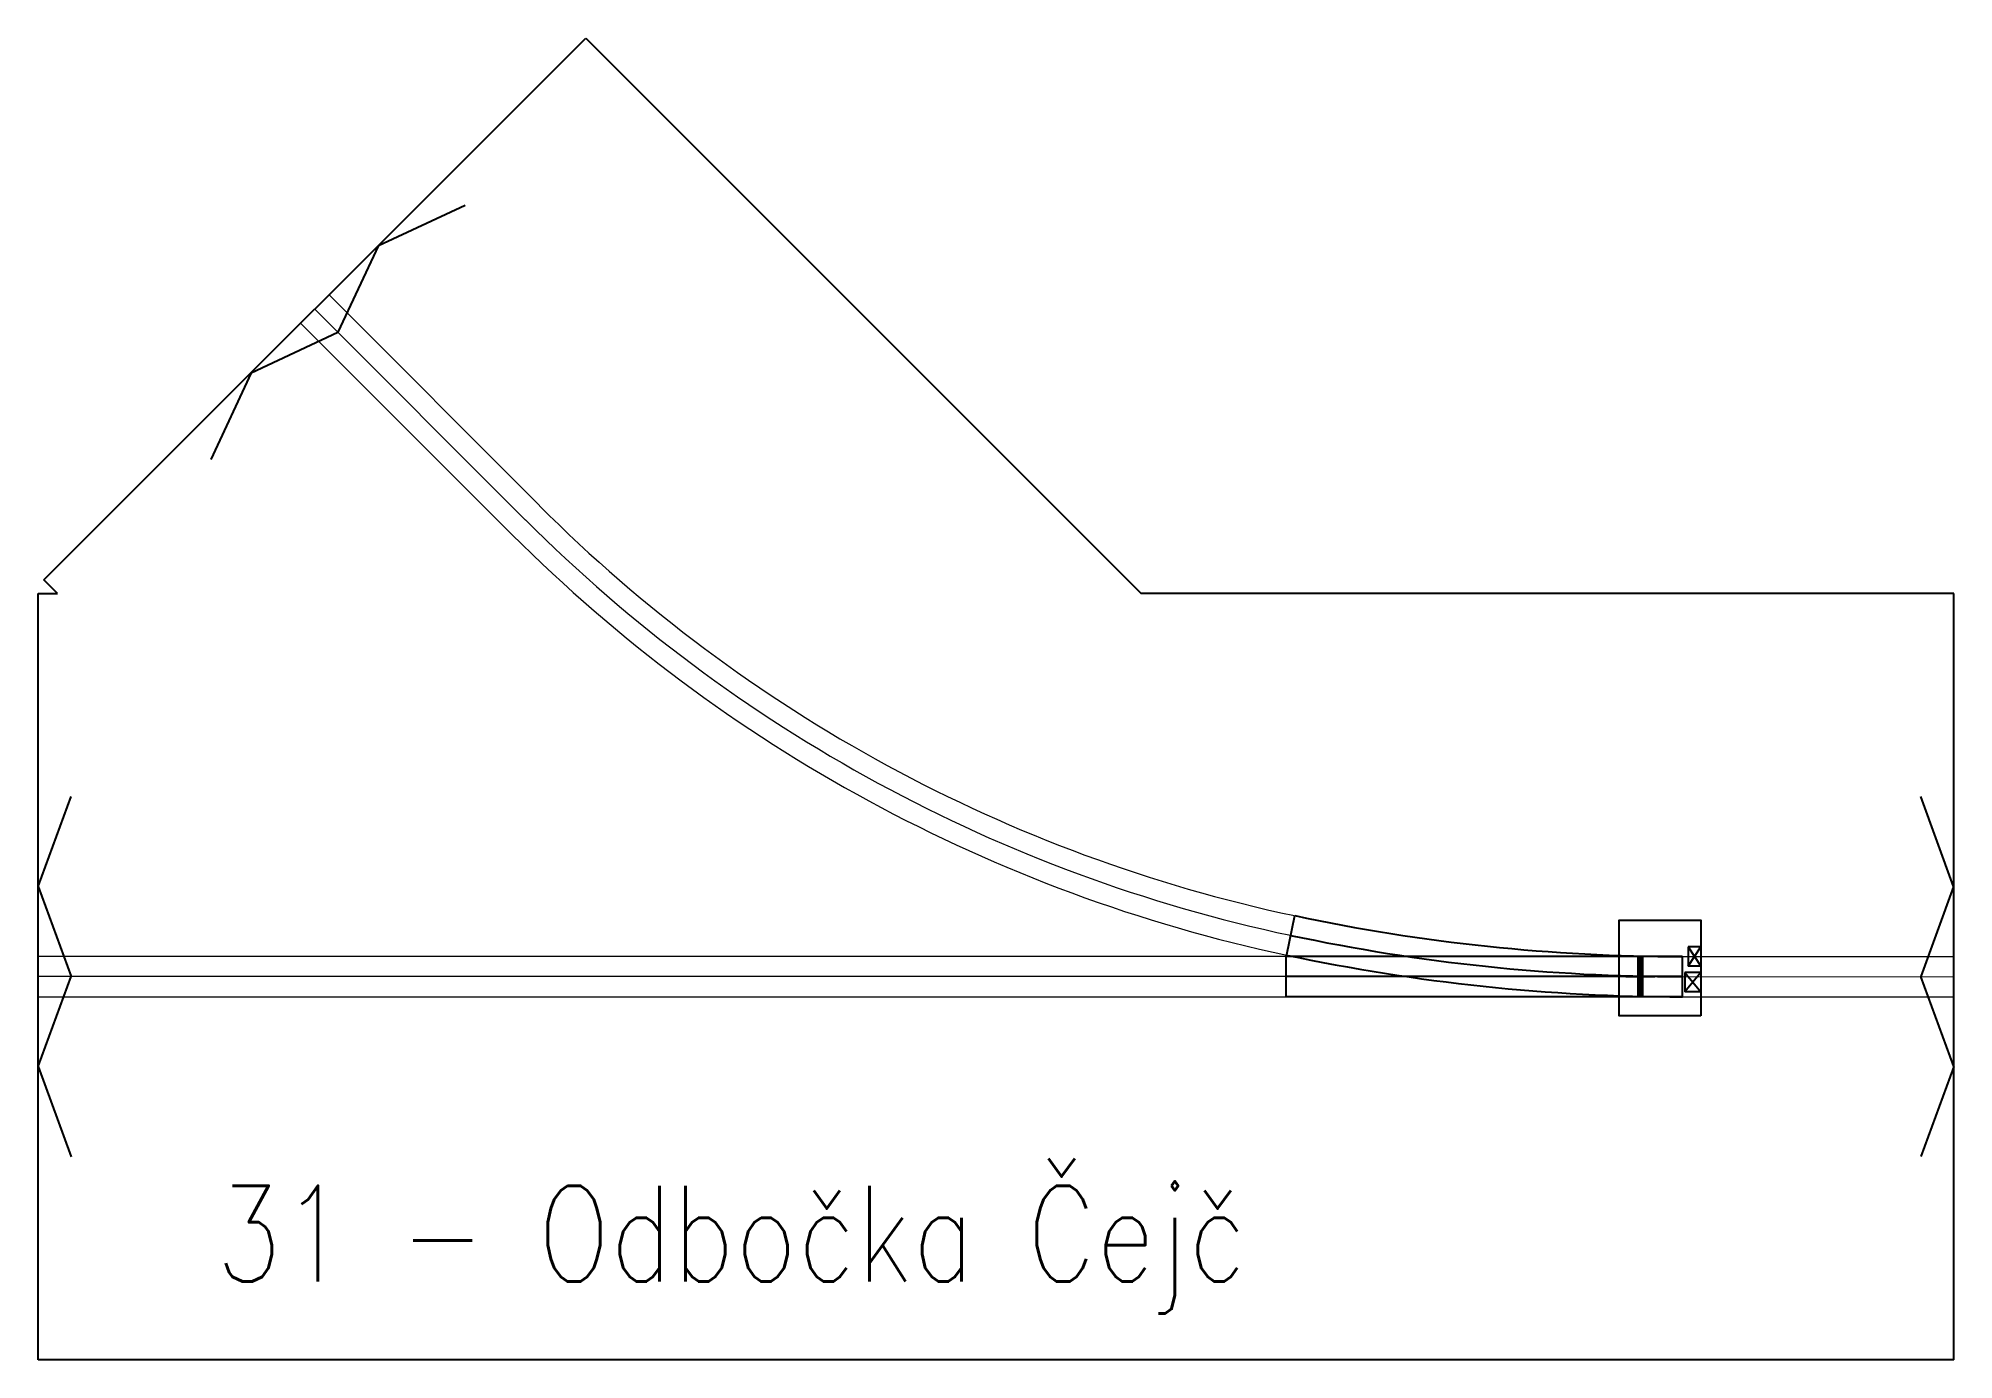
# Model space of a CAD drawing. Header units: millimetres. Extents: x 144 to 1144, y 132 to 822.
import ezdxf

# ---------------------------------------------------------------- set-up
doc = ezdxf.new("R2010")
doc.units = ezdxf.units.MM
doc.header["$LTSCALE"] = 6
doc.header["$MEASUREMENT"] = 0
doc.layers.get('0').update_dxf_attribs({"linetype": 'CONTINUOUS'})
doc.layers.add('Koleje', color=1, linetype='CONTINUOUS', lineweight=15)
for name, color, linetype in [('Osy', 6, 'CONTINUOUS'), ('Prestavniky', 96, 'CONTINUOUS'), ('rozhrani', 4, 'CONTINUOUS'), ('TTmoduly', 90, 'CONTINUOUS'), ('Vyhybky', 96, 'CONTINUOUS')]:
    doc.layers.add(name, color=color, linetype=linetype)
doc.styles.add('ROMANS', font='romans', dxfattribs={"width": 0.8})

# ---------------------------------------------------------------- blocks, each defined once
blk = doc.blocks.new('Vyhybka12R')
at = {"layer": 'Osy', "lineweight": 100}
blk.add_line((184.9, 20.9), (184.9, -0.1), dxfattribs=at)
at = {"layer": 'Vyhybky', "color": 84}
for p, q in [((4.5, 42.2), (0.2, 21.7)), ((0, -0.1), (0, 20.9)), ((206.9, 20.9), (206.9, -0.1))]:
    blk.add_line(p, q, dxfattribs=at)
at = {"layer": 'Vyhybky'}
for p, q in [((206.9, 20.9), (0, 20.9)), ((206.9, 10.4), (0, 10.4)), ((206.9, -0.1), (0, -0.1))]:
    blk.add_line(p, q, dxfattribs=at)
for radius in [973.5, 984, 994.5]:
    blk.add_arc((207.2, 994.4), radius, 257.9836, 269.9836, dxfattribs=at)
blk = doc.blocks.new('prestavnik_PeTr')
at = {"layer": 'Osy'}
for p, q in [((31.5, 37), (31.5, 22)), ((39, 29.5), (24, 29.5))]:
    blk.add_line(p, q, dxfattribs=at)
at = {"layer": 'Prestavniky'}
for p, q in [((0, 37.4), (8.2, 37.4)), ((0, 27.4), (8.2, 37.4)), ((8.2, 27.4), (0, 37.4)), ((8.2, 27.4), (8.2, 37.4)), ((0, 27.4), (8.2, 27.4)), ((0, 24.1), (6.5, 24.1)), ((6.5, 24.1), (0, 13.9)), ((6.5, 13.9), (0, 24.1)), ((6.5, 13.9), (6.5, 24.1)), ((0, 13.9), (6.5, 13.9))]:
    blk.add_line(p, q, dxfattribs=at)
at = {"layer": 'Prestavniky', "color": 84}
blk.add_lwpolyline([(0, 50), (42.5, 50), (42.5, 0), (0, 0)], close=True, dxfattribs=at)

msp = doc.modelspace()

# ---------------------------------------------------------------- linework, layer by layer
at = {"layer": 'Koleje'}
for p, q in [((288, 680.2), (398.1, 570.1)), ((295.5, 687.6), (405.3, 577.6)), ((280.6, 672.8), (390.9, 562.6)), ((795.1, 342.2), (143.7, 342.2)), ((1002.1, 342.2), (1143.7, 342.2)), ((795.1, 331.8), (143.7, 331.7)), ((1002.1, 331.7), (1143.7, 331.6)), ((143.7, 321.2), (795.1, 321.2)), ((1002.1, 321.2), (1143.7, 321.2))]:
    msp.add_line(p, q, dxfattribs=at)
for centre, radius in [((963.8, 1135.8), 800), ((963.6, 1135.8), 789.5), ((964.1, 1135.7), 810.5)]:
    msp.add_arc(centre, radius, 225, 258, dxfattribs=at)
at = {"layer": 'rozhrani'}
for p, q in [((321.3, 713.4), (366.6, 734.5)), ((321.3, 713.4), (300.1, 668.1)), ((254.8, 647), (300.1, 668.1)), ((254.8, 647), (233.7, 601.7)), ((143.7, 378.7), (160.8, 425.7)), ((1143.6, 378.7), (1126.5, 425.7)), ((143.7, 378.7), (160.8, 331.7)), ((1143.6, 378.7), (1126.5, 331.7)), ((143.7, 284.7), (160.8, 331.7)), ((1143.7, 284.8), (1126.5, 331.7)), ((143.7, 284.7), (160.8, 237.7)), ((1143.7, 284.8), (1126.6, 237.8))]:
    msp.add_line(p, q, dxfattribs=at)
at = {"layer": 'TTmoduly'}
for p, q in [((146.6, 538.8), (429.5, 821.6)), ((429.5, 821.6), (719.4, 531.7)), ((143.7, 131.7), (143.7, 531.7)), ((143.7, 531.7), (153.7, 531.7)), ((153.7, 531.7), (146.6, 538.8)), ((1143.7, 531.7), (719.4, 531.7)), ((1143.7, 131.7), (1143.7, 531.7)), ((1143.7, 131.7), (143.7, 131.7))]:
    msp.add_line(p, q, dxfattribs=at)

# ---------------------------------------------------------------- block references
msp.add_blockref('Vyhybka12R', (795.1, 321.3))
at = {"layer": 'Prestavniky', "rotation": 180}
msp.add_blockref('prestavnik_PeTr', (1011.6, 361.2), dxfattribs=at)

# ---------------------------------------------------------------- texts
at = {"layer": 'TTmoduly', "style": 'ROMANS', "width": 0.8}
msp.add_text('31 - Odbočka Čejč', height=50, dxfattribs=at).set_placement((236.5, 172.5))

doc.saveas('drawing.dxf')
